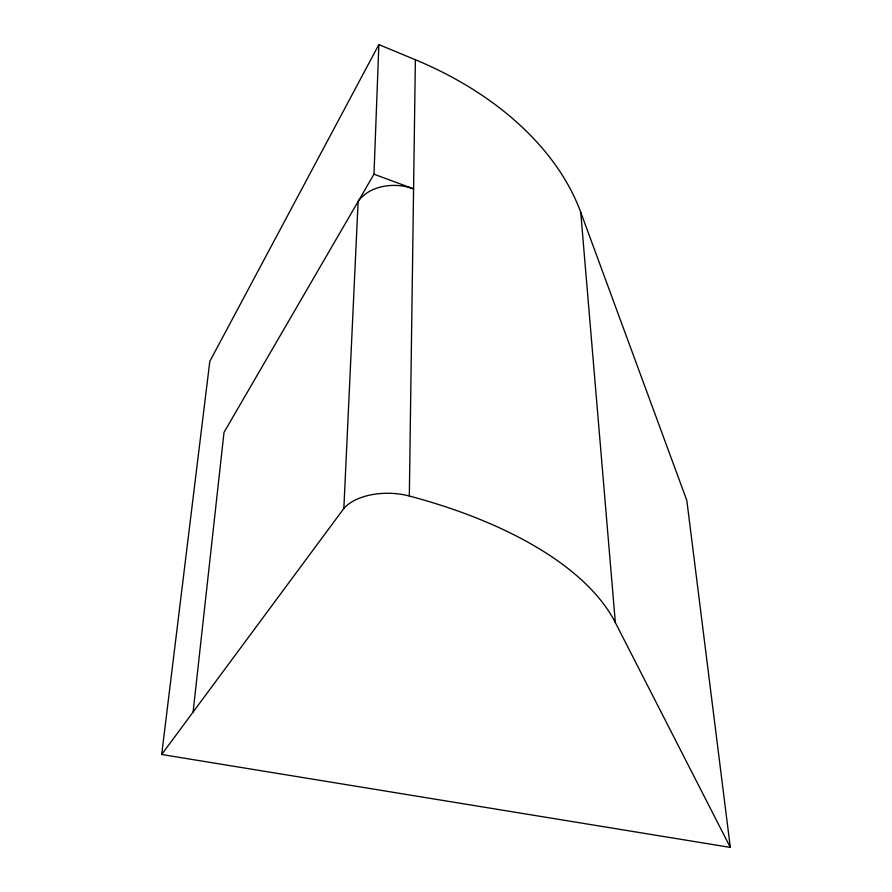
<?xml version="1.0" encoding="UTF-8"?>
<svg xmlns="http://www.w3.org/2000/svg" width="892" height="892" viewBox="0 0 892 892"><rect width="100%" height="100%" fill="white"/><g stroke="black" fill="none" stroke-linecap="round" stroke-linejoin="round"><path stroke-width="1.34" d="M730.314 847.4L615.335 622.56A389.704 178.857 2.8 0 0 409.328 496.008L415.371 59.753L378.866 44.6L209.81 361.383L161.686 754.487L730.314 847.4L686.818 500.434L580.725 212.207A314.486 215.351 8.4 0 0 415.371 59.753M193.107 712.061L224.015 432.364L373.982 174.185L378.866 44.6M161.686 754.487L343.855 508.462L358.116 201.503A42.18 30.752 4.5 0 1 413.576 188.87L373.982 174.185M580.725 212.207L615.335 622.56M343.855 508.462A49.662 27.529 1.1 0 1 409.328 496.008"/></g></svg>
